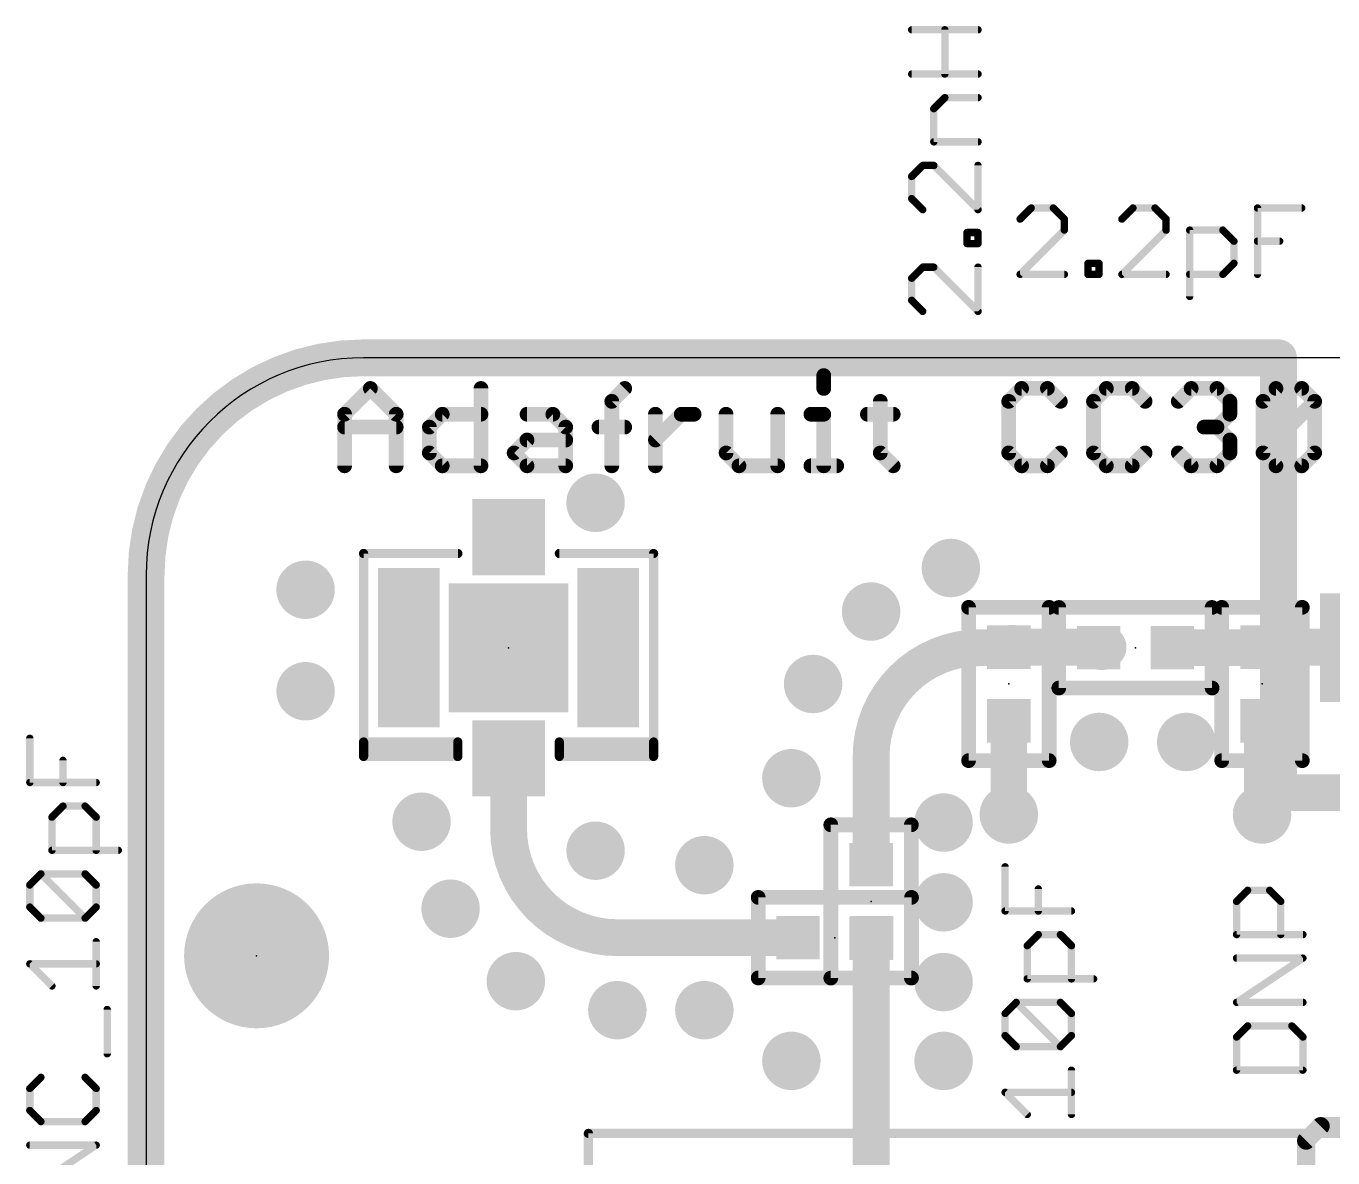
# Model space of a CAD drawing. Extents: x -4.9 to 29.4, y -4.6 to 44.6.
# Drawn here: x -1.65 to 16.37, y 28.96 to 44.58 of the extents above; entities that cross this region are included whole.
import ezdxf

# ---------------------------------------------------------------- set-up
doc = ezdxf.new("R2010")
doc.units = 0
for name, color, linetype in [('1', 12, 'CONTINUOUS'), ('18', 110, 'CONTINUOUS'), ('20', 53, 'CONTINUOUS'), ('21', 40, 'CONTINUOUS'), ('23', 53, 'CONTINUOUS'), ('27', 253, 'CONTINUOUS'), ('39', 12, 'CONTINUOUS'), ('41', 12, 'CONTINUOUS')]:
    doc.layers.add(name, color=color, linetype=linetype)

# ---------------------------------------------------------------- blocks, each defined once
blk = doc.blocks.new('RECT')
blk.add_solid([(-0.5, -0.5), (0.5, -0.5), (-0.5, 0.5), (0.5, 0.5)])
blk = doc.blocks.new('PIE')
at = {"const_width": 0.5}
blk.add_lwpolyline([(0, -0.25, 1), (0, 0.25, 1), (0, -0.25)], format="xyb", dxfattribs=at)
blk = doc.blocks.new('ROUNDV')
at = {"const_width": 0.5}
blk.add_lwpolyline([(0, -0.25, 1), (0, 0.25, 1), (0, -0.25)], format="xyb", dxfattribs=at)

msp = doc.modelspace()

# ---------------------------------------------------------------- linework, layer by layer
at = {"layer": '1'}
for points, const_width in [([(3, 40, 0.4142), (0, 37)], 0.508), ([(3, 40.127, 1), (3, 39.873)], 0.254), ([(3, 39.873, 1), (3, 40.127)], 0.254), ([(15.746, 40, 1), (15.492, 40)], 0.254), ([(15.619, 39.873, 1), (15.619, 40.127)], 0.254), ([(0.127, 37, 1), (-0.127, 37)], 0.254), ([(-0.127, 37, 1), (0.127, 37)], 0.254), ([(11.5, 36, 0.4142), (10, 34.5)], 0.508), ([(11.5, 36.127, 1), (11.5, 35.873)], 0.254), ([(11.5, 35.873, 1), (11.5, 36.127)], 0.254), ([(11.992, 36, 0.4142), (11.9, 36.008)], 0.5842), ([(11.8061, 36.1198, 1), (11.9939, 35.8962)], 0.2921), ([(11.9, 36.135, 1), (11.9, 35.881)], 0.254), ([(11.8802, 35.9061, 1), (12.1038, 36.0939)], 0.2921), ([(11.992, 35.873, 1), (11.992, 36.127)], 0.254), ([(13.138, 36, 0.4142), (13.23, 36.008)], 0.5842), ([(13.2319, 36.1118, 1), (13.0441, 35.8882)], 0.2921), ([(13.3418, 35.9141, 1), (13.1182, 36.1019)], 0.2921), ([(13.23, 35.881, 1), (13.23, 36.135)], 0.254), ([(14.154, 36.127, 1), (14.154, 35.873)], 0.254), ([(15.484, 36, 0.4142), (15.392, 36.008)], 0.5842), ([(15.2981, 36.1198, 1), (15.4859, 35.8962)], 0.2921), ([(15.392, 36.135, 1), (15.392, 35.881)], 0.254), ([(15.3722, 35.9061, 1), (15.5958, 36.0939)], 0.2921), ([(15.484, 35.873, 1), (15.484, 36.127)], 0.254), ([(12.025, 34.992, 1), (11.775, 34.992)], 0.25), ([(15.517, 34.992, 1), (15.267, 34.992)], 0.25), ([(5.127, 34.475, 1), (4.873, 34.475)], 0.254), ([(10.127, 34.5, 1), (9.873, 34.5)], 0.254), ([(9.873, 34.5, 1), (10.127, 34.5)], 0.254), ([(15.619, 34.127, 1), (15.619, 33.873)], 0.254), ([(15.492, 34, 1), (15.746, 34)], 0.254), ([(5, 33.5, 0.4142), (6.5, 32)], 0.508), ([(5.127, 33.5, 1), (4.873, 33.5)], 0.254), ([(11.775, 33.7, 1), (12.025, 33.7)], 0.25), ([(15.267, 33.7, 1), (15.517, 33.7)], 0.25), ([(4.873, 33.5, 1), (5.127, 33.5)], 0.254), ([(9.873, 33.008, 1), (10.127, 33.008)], 0.254), ([(6.5, 32.127, 1), (6.5, 31.873)], 0.254), ([(6.5, 31.873, 1), (6.5, 32.127)], 0.254), ([(8.992, 31.873, 1), (8.992, 32.127)], 0.254), ([(10.127, 31.992, 1), (9.873, 31.992)], 0.254), ([(9.9102, 32.0818, 1), (10.0898, 31.9022)], 0.254), ([(10.0978, 31.9102, 1), (9.9182, 32.0898)], 0.254), ([(16.2, 29.4625, 1), (16.2, 29.3375)], 0.125), ([(16.2442, 29.3558, 1), (16.1558, 29.4442)], 0.125), ([(16.0625, 29.2, 1), (15.9375, 29.2)], 0.125), ([(15.9558, 29.2442, 1), (16.0442, 29.1558)], 0.125)]:
    msp.add_lwpolyline(points, format="xyb", dxfattribs=dict(at, const_width=const_width))
for points, const_width in [([(3, 40), (15.619, 40)], 0.508), ([(15.619, 40), (15.619, 34)], 0.508), ([(0, 3), (0, 37)], 0.508), ([(11.5, 36), (11.992, 36)], 0.508), ([(11.9, 36.008), (13.23, 36.008)], 0.508), ([(14.154, 36), (15.484, 36)], 0.508), ([(15.392, 36.008), (16.692, 36.008)], 0.508), ([(11.9, 34.992), (11.9, 33.7)], 0.5), ([(15.392, 34.992), (15.392, 33.7)], 0.5), ([(5, 33.5), (5, 34.475)], 0.508), ([(10, 33.008), (10, 34.5)], 0.508), ([(15.619, 34), (26, 34)], 0.508), ([(8.992, 32), (6.5, 32)], 0.508), ([(10, 31.992), (10.008, 32)], 0.508), ([(10, 28.25), (10, 31.992)], 0.508), ([(16.2, 29.4), (16, 29.2)], 0.25), ([(17, 29.4), (16.2, 29.4)], 0.25), ([(16, 29.2), (16, 28.25)], 0.25)]:
    msp.add_lwpolyline(points, dxfattribs=dict(at, const_width=const_width))
at = {"layer": '20'}
for p, q in [((23, 40), (3, 40)), ((0, 37), (0, 3))]:
    msp.add_line(p, q, dxfattribs=at)
msp.add_arc((3, 37), 3, 90, 180, dxfattribs=at)
at = {"layer": '21'}
for points, const_width in [([(9.3472, 39.7553), (9.3472, 39.5773)], 0.2032), ([(2.7376, 39.2214), (3.0935, 39.5773)], 0.2032), ([(3.0935, 39.5773), (3.4494, 39.2214)], 0.2032), ([(4.6188, 39.5773), (4.6188, 38.5096)], 0.2032), ([(6.4237, 39.3994), (6.6017, 39.5773)], 0.2032), ([(12.0758, 39.5773), (11.8979, 39.3994)], 0.2032), ([(12.4317, 39.5773), (12.0758, 39.5773)], 0.2032), ([(12.6097, 39.3994), (12.4317, 39.5773)], 0.2032), ([(13.2452, 39.5773), (13.0673, 39.3994)], 0.2032), ([(13.6011, 39.5773), (13.2452, 39.5773)], 0.2032), ([(13.7791, 39.3994), (13.6011, 39.5773)], 0.2032), ([(14.2367, 39.3994), (14.4146, 39.5773)], 0.2032), ([(14.4146, 39.5773), (14.7705, 39.5773)], 0.2032), ([(14.7705, 39.5773), (14.9485, 39.3994)], 0.2032), ([(15.4061, 39.3994), (15.584, 39.5773)], 0.2032), ([(15.584, 39.5773), (15.9399, 39.5773)], 0.2032), ([(15.9399, 39.5773), (16.1179, 39.3994)], 0.2032), ([(6.4237, 38.5096), (6.4237, 39.3994)], 0.2032), ([(10.1268, 39.3994), (10.1268, 38.6876)], 0.2032), ([(11.8979, 39.3994), (11.8979, 38.6876)], 0.2032), ([(13.0673, 39.3994), (13.0673, 38.6876)], 0.2032), ([(14.9485, 39.3994), (14.9485, 39.2214)], 0.2032), ([(15.4061, 38.6876), (15.4061, 39.3994)], 0.2032), ([(15.4061, 38.6876), (16.1179, 39.3994)], 0.2032), ([(16.1179, 39.3994), (16.1179, 38.6876)], 0.2032), ([(2.7376, 38.5096), (2.7376, 39.2214)], 0.2032), ([(3.4494, 39.2214), (3.4494, 38.5096)], 0.2032), ([(3.907, 39.0435), (4.0849, 39.2214)], 0.2032), ([(4.0849, 39.2214), (4.6188, 39.2214)], 0.2032), ([(5.2543, 39.2214), (5.6103, 39.2214)], 0.2032), ([(5.6103, 39.2214), (5.7882, 39.0435)], 0.2032), ([(7.0254, 38.5096), (7.0254, 39.2214)], 0.2032), ([(7.0254, 38.8655), (7.3813, 39.2214)], 0.2032), ([(7.3813, 39.2214), (7.5592, 39.2214)], 0.2032), ([(7.9999, 39.2214), (7.9999, 38.6876)], 0.2032), ([(8.7117, 38.5096), (8.7117, 39.2214)], 0.2032), ([(9.1693, 39.2214), (9.3472, 39.2214)], 0.2032), ([(9.3472, 39.2214), (9.3472, 38.5096)], 0.2032), ([(9.9489, 39.2214), (10.3048, 39.2214)], 0.2032), ([(14.9485, 39.2214), (14.7705, 39.0435)], 0.2032), ([(2.7376, 39.0435), (3.4494, 39.0435)], 0.2032), ([(3.907, 38.6876), (3.907, 39.0435)], 0.2032), ([(5.7882, 39.0435), (5.7882, 38.5096)], 0.2032), ([(6.2458, 39.0435), (6.6017, 39.0435)], 0.2032), ([(14.7705, 39.0435), (14.5926, 39.0435)], 0.2032), ([(14.7705, 39.0435), (14.9485, 38.8655)], 0.2032), ([(5.0764, 38.6876), (5.2543, 38.8655)], 0.2032), ([(5.2543, 38.8655), (5.7882, 38.8655)], 0.2032), ([(14.9485, 38.8655), (14.9485, 38.6876)], 0.2032), ([(4.0849, 38.5096), (3.907, 38.6876)], 0.2032), ([(5.2543, 38.5096), (5.0764, 38.6876)], 0.2032), ([(7.9999, 38.6876), (8.1778, 38.5096)], 0.2032), ([(10.1268, 38.6876), (10.3048, 38.5096)], 0.2032), ([(11.8979, 38.6876), (12.0758, 38.5096)], 0.2032), ([(12.4317, 38.5096), (12.6097, 38.6876)], 0.2032), ([(13.0673, 38.6876), (13.2452, 38.5096)], 0.2032), ([(13.6011, 38.5096), (13.7791, 38.6876)], 0.2032), ([(14.4146, 38.5096), (14.2367, 38.6876)], 0.2032), ([(14.9485, 38.6876), (14.7705, 38.5096)], 0.2032), ([(15.584, 38.5096), (15.4061, 38.6876)], 0.2032), ([(16.1179, 38.6876), (15.9399, 38.5096)], 0.2032), ([(4.6188, 38.5096), (4.0849, 38.5096)], 0.2032), ([(5.7882, 38.5096), (5.2543, 38.5096)], 0.2032), ([(8.1778, 38.5096), (8.7117, 38.5096)], 0.2032), ([(9.1693, 38.5096), (9.5252, 38.5096)], 0.2032), ([(12.0758, 38.5096), (12.4317, 38.5096)], 0.2032), ([(13.2452, 38.5096), (13.6011, 38.5096)], 0.2032), ([(14.7705, 38.5096), (14.4146, 38.5096)], 0.2032), ([(15.9399, 38.5096), (15.584, 38.5096)], 0.2032), ([(3, 37.3), (3, 34.7)], 0.127), ([(3, 37.3), (4.3, 37.3)], 0.127), ([(5.7, 37.3), (7, 37.3)], 0.127), ([(7, 34.7), (7, 37.3)], 0.127), ([(11.3443, 34.4427), (11.3443, 36.5573)], 0.2032), ([(11.3443, 36.5573), (12.4556, 36.5573)], 0.2032), ([(12.4556, 36.5573), (12.4557, 34.4427)], 0.2032), ([(12.5887, 36.5557), (14.7033, 36.5557)], 0.2032), ([(12.5887, 35.4443), (12.5887, 36.5557)], 0.2032), ([(14.7033, 36.5557), (14.7033, 35.4444)], 0.2032), ([(14.8363, 34.4427), (14.8363, 36.5573)], 0.2032), ([(14.8363, 36.5573), (15.9476, 36.5573)], 0.2032), ([(15.9476, 36.5573), (15.9477, 34.4427)], 0.2032), ([(14.7033, 35.4444), (12.5887, 35.4443)], 0.2032), ([(3, 34.7), (4.3, 34.7)], 0.127), ([(3, 34.5), (3, 34.7)], 0.127), ([(3, 34.6), (4.3, 34.6)], 0.127), ([(4.3, 34.5), (4.3, 34.7)], 0.127), ([(5.7, 34.7), (7, 34.7)], 0.127), ([(5.7, 34.5), (5.7, 34.7)], 0.127), ([(5.7, 34.6), (7, 34.6)], 0.127), ([(7, 34.5), (7, 34.7)], 0.127), ([(3, 34.5), (4.3, 34.5)], 0.127), ([(5.7, 34.5), (7, 34.5)], 0.127), ([(12.4557, 34.4427), (11.3443, 34.4427)], 0.2032), ([(15.9477, 34.4427), (14.8363, 34.4427)], 0.2032), ([(9.4444, 31.4427), (9.4443, 33.5573)], 0.2032), ([(9.4443, 33.5573), (10.5557, 33.5573)], 0.2032), ([(10.5557, 33.5573), (10.5557, 31.4427)], 0.2032), ([(8.4427, 32.5556), (10.5573, 32.5557)], 0.2032), ([(8.4427, 31.4443), (8.4427, 32.5556)], 0.2032), ([(10.5573, 32.5557), (10.5573, 31.4443)], 0.2032), ([(10.5573, 31.4443), (8.4427, 31.4443)], 0.2032), ([(10.5557, 31.4427), (9.4444, 31.4427)], 0.2032), ([(6.1, 29.3), (19.9, 29.3)], 0.127), ([(6.1, 12.7), (6.1, 29.3)], 0.127)]:
    msp.add_lwpolyline(points, dxfattribs=dict(at, const_width=const_width))
for points, const_width in [([(9.398, 39.7553, 1), (9.2964, 39.7553)], 0.1016), ([(3.1294, 39.6132, 1), (3.0576, 39.5414)], 0.1016), ([(3.1294, 39.5414, 1), (3.0576, 39.6132)], 0.1016), ([(4.6696, 39.5773, 1), (4.568, 39.5773)], 0.1016), ([(6.6376, 39.5414, 1), (6.5658, 39.6132)], 0.1016), ([(12.0758, 39.6281, 1), (12.0758, 39.5265)], 0.1016), ([(12.1117, 39.5414, 1), (12.0399, 39.6132)], 0.1016), ([(12.4676, 39.6132, 1), (12.3958, 39.5414)], 0.1016), ([(12.4317, 39.5265, 1), (12.4317, 39.6281)], 0.1016), ([(13.2452, 39.6281, 1), (13.2452, 39.5265)], 0.1016), ([(13.2811, 39.5414, 1), (13.2093, 39.6132)], 0.1016), ([(13.637, 39.6132, 1), (13.5652, 39.5414)], 0.1016), ([(13.6011, 39.5265, 1), (13.6011, 39.6281)], 0.1016), ([(14.4146, 39.6281, 1), (14.4146, 39.5265)], 0.1016), ([(14.4505, 39.5414, 1), (14.3787, 39.6132)], 0.1016), ([(14.8064, 39.6132, 1), (14.7346, 39.5414)], 0.1016), ([(14.7705, 39.5265, 1), (14.7705, 39.6281)], 0.1016), ([(15.584, 39.6281, 1), (15.584, 39.5265)], 0.1016), ([(15.6199, 39.5414, 1), (15.5481, 39.6132)], 0.1016), ([(15.9758, 39.6132, 1), (15.904, 39.5414)], 0.1016), ([(15.9399, 39.5265, 1), (15.9399, 39.6281)], 0.1016), ([(6.4745, 39.3994, 1), (6.3729, 39.3994)], 0.1016), ([(6.3878, 39.4353, 1), (6.4597, 39.3634)], 0.1016), ([(9.2964, 39.5773, 1), (9.398, 39.5773)], 0.1016), ([(10.1776, 39.3994, 1), (10.076, 39.3994)], 0.1016), ([(11.9487, 39.3994, 1), (11.8471, 39.3994)], 0.1016), ([(11.862, 39.4353, 1), (11.9338, 39.3634)], 0.1016), ([(12.5738, 39.3634, 1), (12.6456, 39.4353)], 0.1016), ([(13.0313, 39.4353, 1), (13.1032, 39.3634)], 0.1016), ([(13.1181, 39.3994, 1), (13.0165, 39.3994)], 0.1016), ([(13.7432, 39.3634, 1), (13.815, 39.4353)], 0.1016), ([(14.2007, 39.4353, 1), (14.2726, 39.3634)], 0.1016), ([(14.9993, 39.3994, 1), (14.8977, 39.3994)], 0.1016), ([(14.9126, 39.3634, 1), (14.9844, 39.4353)], 0.1016), ([(15.3701, 39.4353, 1), (15.442, 39.3634)], 0.1016), ([(15.4569, 39.3994, 1), (15.3553, 39.3994)], 0.1016), ([(16.1687, 39.3994, 1), (16.0671, 39.3994)], 0.1016), ([(16.1538, 39.3634, 1), (16.0819, 39.4353)], 0.1016), ([(16.0819, 39.3634, 1), (16.1538, 39.4353)], 0.1016), ([(2.7884, 39.2214, 1), (2.6868, 39.2214)], 0.1016), ([(2.7017, 39.2573, 1), (2.7735, 39.1855)], 0.1016), ([(3.5002, 39.2214, 1), (3.3986, 39.2214)], 0.1016), ([(3.4135, 39.1855, 1), (3.4853, 39.2573)], 0.1016), ([(4.0849, 39.2722, 1), (4.0849, 39.1706)], 0.1016), ([(4.1209, 39.1855, 1), (4.049, 39.2573)], 0.1016), ([(4.6188, 39.1706, 1), (4.6188, 39.2722)], 0.1016), ([(5.2543, 39.2722, 1), (5.2543, 39.1706)], 0.1016), ([(5.6462, 39.2573, 1), (5.5743, 39.1855)], 0.1016), ([(5.6103, 39.1706, 1), (5.6103, 39.2722)], 0.1016), ([(7.0762, 39.2214, 1), (6.9746, 39.2214)], 0.1016), ([(7.3813, 39.2722, 1), (7.3813, 39.1706)], 0.1016), ([(7.4172, 39.1855, 1), (7.3454, 39.2573)], 0.1016), ([(7.5592, 39.1706, 1), (7.5592, 39.2722)], 0.1016), ([(8.0507, 39.2214, 1), (7.9491, 39.2214)], 0.1016), ([(8.7625, 39.2214, 1), (8.6609, 39.2214)], 0.1016), ([(9.1693, 39.2722, 1), (9.1693, 39.1706)], 0.1016), ([(9.398, 39.2214, 1), (9.2964, 39.2214)], 0.1016), ([(9.3472, 39.1706, 1), (9.3472, 39.2722)], 0.1016), ([(9.9489, 39.2722, 1), (9.9489, 39.1706)], 0.1016), ([(10.3048, 39.1706, 1), (10.3048, 39.2722)], 0.1016), ([(14.9844, 39.1855, 1), (14.9126, 39.2573)], 0.1016), ([(2.7376, 39.0943, 1), (2.7376, 38.9927)], 0.1016), ([(3.4494, 38.9927, 1), (3.4494, 39.0943)], 0.1016), ([(3.9578, 39.0435, 1), (3.8562, 39.0435)], 0.1016), ([(3.8711, 39.0794, 1), (3.9429, 39.0075)], 0.1016), ([(5.839, 39.0435, 1), (5.7374, 39.0435)], 0.1016), ([(5.7523, 39.0075, 1), (5.8241, 39.0794)], 0.1016), ([(6.2458, 39.0943, 1), (6.2458, 38.9927)], 0.1016), ([(6.6017, 38.9927, 1), (6.6017, 39.0943)], 0.1016), ([(14.5926, 39.0943, 1), (14.5926, 38.9927)], 0.1016), ([(14.8064, 39.0794, 1), (14.7346, 39.0075)], 0.1016), ([(14.7346, 39.0794, 1), (14.8064, 39.0075)], 0.1016), ([(14.7705, 38.9927, 1), (14.7705, 39.0943)], 0.1016), ([(14.8977, 39.2214, 1), (14.9993, 39.2214)], 0.1016), ([(5.2543, 38.9163, 1), (5.2543, 38.8147)], 0.1016), ([(5.2903, 38.8296, 1), (5.2184, 38.9014)], 0.1016), ([(5.7882, 38.8147, 1), (5.7882, 38.9163)], 0.1016), ([(6.9895, 38.9014, 1), (7.0613, 38.8296)], 0.1016), ([(14.9993, 38.8655, 1), (14.8977, 38.8655)], 0.1016), ([(14.9126, 38.8296, 1), (14.9844, 38.9014)], 0.1016), ([(3.9429, 38.7235, 1), (3.8711, 38.6516)], 0.1016), ([(5.1123, 38.7235, 1), (5.0405, 38.6516)], 0.1016), ([(5.0405, 38.7235, 1), (5.1123, 38.6516)], 0.1016), ([(8.0358, 38.7235, 1), (7.964, 38.6516)], 0.1016), ([(10.1627, 38.7235, 1), (10.0909, 38.6516)], 0.1016), ([(11.9338, 38.7235, 1), (11.862, 38.6516)], 0.1016), ([(12.6456, 38.6516, 1), (12.5738, 38.7235)], 0.1016), ([(13.1032, 38.7235, 1), (13.0313, 38.6516)], 0.1016), ([(13.815, 38.6516, 1), (13.7432, 38.7235)], 0.1016), ([(14.2726, 38.7235, 1), (14.2007, 38.6516)], 0.1016), ([(14.9844, 38.6516, 1), (14.9126, 38.7235)], 0.1016), ([(15.442, 38.7235, 1), (15.3701, 38.6516)], 0.1016), ([(15.3701, 38.7235, 1), (15.442, 38.6516)], 0.1016), ([(16.1538, 38.6516, 1), (16.0819, 38.7235)], 0.1016), ([(3.8562, 38.6876, 1), (3.9578, 38.6876)], 0.1016), ([(4.0849, 38.5604, 1), (4.0849, 38.4588)], 0.1016), ([(4.049, 38.4737, 1), (4.1209, 38.5455)], 0.1016), ([(4.6188, 38.4588, 1), (4.6188, 38.5604)], 0.1016), ([(5.2543, 38.5604, 1), (5.2543, 38.4588)], 0.1016), ([(5.2184, 38.4737, 1), (5.2903, 38.5455)], 0.1016), ([(5.7882, 38.4588, 1), (5.7882, 38.5604)], 0.1016), ([(7.9491, 38.6876, 1), (8.0507, 38.6876)], 0.1016), ([(8.1778, 38.5604, 1), (8.1778, 38.4588)], 0.1016), ([(8.1419, 38.4737, 1), (8.2138, 38.5455)], 0.1016), ([(8.7117, 38.4588, 1), (8.7117, 38.5604)], 0.1016), ([(9.1693, 38.5604, 1), (9.1693, 38.4588)], 0.1016), ([(9.5252, 38.4588, 1), (9.5252, 38.5604)], 0.1016), ([(10.076, 38.6876, 1), (10.1776, 38.6876)], 0.1016), ([(10.2689, 38.4737, 1), (10.3407, 38.5455)], 0.1016), ([(11.8471, 38.6876, 1), (11.9487, 38.6876)], 0.1016), ([(12.0758, 38.5604, 1), (12.0758, 38.4588)], 0.1016), ([(12.0399, 38.4737, 1), (12.1117, 38.5455)], 0.1016), ([(12.3958, 38.5455, 1), (12.4676, 38.4737)], 0.1016), ([(12.4317, 38.4588, 1), (12.4317, 38.5604)], 0.1016), ([(13.0165, 38.6876, 1), (13.1181, 38.6876)], 0.1016), ([(13.2452, 38.5604, 1), (13.2452, 38.4588)], 0.1016), ([(13.2093, 38.4737, 1), (13.2811, 38.5455)], 0.1016), ([(13.5652, 38.5455, 1), (13.637, 38.4737)], 0.1016), ([(13.6011, 38.4588, 1), (13.6011, 38.5604)], 0.1016), ([(14.4146, 38.5604, 1), (14.4146, 38.4588)], 0.1016), ([(14.3787, 38.4737, 1), (14.4505, 38.5455)], 0.1016), ([(14.7346, 38.5455, 1), (14.8064, 38.4737)], 0.1016), ([(14.7705, 38.4588, 1), (14.7705, 38.5604)], 0.1016), ([(14.8977, 38.6876, 1), (14.9993, 38.6876)], 0.1016), ([(15.3553, 38.6876, 1), (15.4569, 38.6876)], 0.1016), ([(15.584, 38.5604, 1), (15.584, 38.4588)], 0.1016), ([(15.5481, 38.4737, 1), (15.6199, 38.5455)], 0.1016), ([(15.904, 38.5455, 1), (15.9758, 38.4737)], 0.1016), ([(15.9399, 38.4588, 1), (15.9399, 38.5604)], 0.1016), ([(16.0671, 38.6876, 1), (16.1687, 38.6876)], 0.1016), ([(2.6868, 38.5096, 1), (2.7884, 38.5096)], 0.1016), ([(3.3986, 38.5096, 1), (3.5002, 38.5096)], 0.1016), ([(4.568, 38.5096, 1), (4.6696, 38.5096)], 0.1016), ([(5.7374, 38.5096, 1), (5.839, 38.5096)], 0.1016), ([(6.3729, 38.5096, 1), (6.4745, 38.5096)], 0.1016), ([(6.9746, 38.5096, 1), (7.0762, 38.5096)], 0.1016), ([(8.6609, 38.5096, 1), (8.7625, 38.5096)], 0.1016), ([(9.2964, 38.5096, 1), (9.398, 38.5096)], 0.1016), ([(3.0318, 37.3, 1), (2.9682, 37.3)], 0.0635), ([(3, 37.3318, 1), (3, 37.2683)], 0.0635), ([(4.3, 37.2683, 1), (4.3, 37.3318)], 0.0635), ([(5.7, 37.3318, 1), (5.7, 37.2683)], 0.0635), ([(7.0317, 37.3, 1), (6.9683, 37.3)], 0.0635), ([(7, 37.2683, 1), (7, 37.3318)], 0.0635), ([(11.3951, 36.5573, 1), (11.2935, 36.5573)], 0.1016), ([(11.3443, 36.6081, 1), (11.3443, 36.5065)], 0.1016), ([(12.5064, 36.5573, 1), (12.4048, 36.5573)], 0.1016), ([(12.4556, 36.5065, 1), (12.4556, 36.6081)], 0.1016), ([(12.5887, 36.6065, 1), (12.5887, 36.5049)], 0.1016), ([(12.6395, 36.5557, 1), (12.5379, 36.5557)], 0.1016), ([(14.7541, 36.5557, 1), (14.6525, 36.5557)], 0.1016), ([(14.7033, 36.5049, 1), (14.7033, 36.6065)], 0.1016), ([(14.8871, 36.5573, 1), (14.7855, 36.5573)], 0.1016), ([(14.8363, 36.6081, 1), (14.8363, 36.5065)], 0.1016), ([(15.9984, 36.5573, 1), (15.8968, 36.5573)], 0.1016), ([(15.9476, 36.5065, 1), (15.9476, 36.6081)], 0.1016), ([(12.5887, 35.4951, 1), (12.5887, 35.3935)], 0.1016), ([(14.7033, 35.3936, 1), (14.7033, 35.4952)], 0.1016), ([(12.5379, 35.4443, 1), (12.6395, 35.4443)], 0.1016), ([(14.6525, 35.4444, 1), (14.7541, 35.4444)], 0.1016), ([(3.0318, 34.7, 1), (2.9682, 34.7)], 0.0635), ([(2.9682, 34.7, 1), (3.0318, 34.7)], 0.0635), ([(3, 34.6318, 1), (3, 34.5682)], 0.0635), ([(3, 34.7318, 1), (3, 34.6683)], 0.0635), ([(4.3317, 34.7, 1), (4.2683, 34.7)], 0.0635), ([(4.3, 34.6683, 1), (4.3, 34.7318)], 0.0635), ([(4.3, 34.5682, 1), (4.3, 34.6318)], 0.0635), ([(5.7, 34.6318, 1), (5.7, 34.5682)], 0.0635), ([(5.7, 34.7318, 1), (5.7, 34.6683)], 0.0635), ([(5.7317, 34.7, 1), (5.6683, 34.7)], 0.0635), ([(7.0317, 34.7, 1), (6.9683, 34.7)], 0.0635), ([(6.9683, 34.7, 1), (7.0317, 34.7)], 0.0635), ([(7, 34.6683, 1), (7, 34.7318)], 0.0635), ([(7, 34.5682, 1), (7, 34.6318)], 0.0635), ([(2.9682, 34.5, 1), (3.0318, 34.5)], 0.0635), ([(3, 34.5318, 1), (3, 34.4682)], 0.0635), ([(4.2683, 34.5, 1), (4.3317, 34.5)], 0.0635), ([(4.3, 34.4682, 1), (4.3, 34.5318)], 0.0635), ([(5.7, 34.5318, 1), (5.7, 34.4682)], 0.0635), ([(5.6683, 34.5, 1), (5.7317, 34.5)], 0.0635), ([(6.9683, 34.5, 1), (7.0317, 34.5)], 0.0635), ([(7, 34.4682, 1), (7, 34.5318)], 0.0635), ([(11.3443, 34.4935, 1), (11.3443, 34.3919)], 0.1016), ([(11.2935, 34.4427, 1), (11.3951, 34.4427)], 0.1016), ([(12.4049, 34.4427, 1), (12.5065, 34.4427)], 0.1016), ([(12.4557, 34.3919, 1), (12.4557, 34.4935)], 0.1016), ([(14.8363, 34.4935, 1), (14.8363, 34.3919)], 0.1016), ([(14.7855, 34.4427, 1), (14.8871, 34.4427)], 0.1016), ([(15.8969, 34.4427, 1), (15.9985, 34.4427)], 0.1016), ([(15.9477, 34.3919, 1), (15.9477, 34.4935)], 0.1016), ([(9.4951, 33.5573, 1), (9.3935, 33.5573)], 0.1016), ([(9.4443, 33.6081, 1), (9.4443, 33.5065)], 0.1016), ([(10.6065, 33.5573, 1), (10.5049, 33.5573)], 0.1016), ([(10.5557, 33.5065, 1), (10.5557, 33.6081)], 0.1016), ([(8.4935, 32.5556, 1), (8.3919, 32.5556)], 0.1016), ([(8.4427, 32.6064, 1), (8.4427, 32.5048)], 0.1016), ([(10.6081, 32.5557, 1), (10.5065, 32.5557)], 0.1016), ([(10.5573, 32.5049, 1), (10.5573, 32.6065)], 0.1016), ([(8.4427, 31.4951, 1), (8.4427, 31.3935)], 0.1016), ([(9.4444, 31.4935, 1), (9.4444, 31.3919)], 0.1016), ([(10.5557, 31.3919, 1), (10.5557, 31.4935)], 0.1016), ([(10.5573, 31.3935, 1), (10.5573, 31.4951)], 0.1016), ([(8.3919, 31.4443, 1), (8.4935, 31.4443)], 0.1016), ([(9.3936, 31.4427, 1), (9.4952, 31.4427)], 0.1016), ([(10.5049, 31.4427, 1), (10.6065, 31.4427)], 0.1016), ([(10.5065, 31.4443, 1), (10.6081, 31.4443)], 0.1016), ([(6.1, 29.3317, 1), (6.1, 29.2683)], 0.0635), ([(6.1318, 29.3, 1), (6.0683, 29.3)], 0.0635)]:
    msp.add_lwpolyline(points, format="xyb", dxfattribs=dict(at, const_width=const_width))
at = {"layer": '23'}
for p in [(5, 36), (13.646, 36), (11.9, 35.5), (15.392, 35.5), (10, 32.5), (9.5, 32), (1.524, 31.75)]:
    msp.add_point(p, dxfattribs=at)
at = {"layer": '27', "const_width": 0.1016}
for points in [[(10.5596, 44.5247), (11.4748, 44.5247)], [(11.0172, 43.9146), (11.0172, 44.5247)], [(11.4748, 43.9146), (10.5596, 43.9146)], [(10.8647, 43.4367), (11.0172, 43.5892)], [(11.0172, 43.5892), (11.4748, 43.5892)], [(10.8647, 42.9791), (10.8647, 43.4367)], [(11.4748, 42.9791), (10.8647, 42.9791)], [(10.7122, 42.6537), (10.5596, 42.5012)], [(10.5596, 42.5012), (10.5596, 42.1961)], [(10.8647, 42.6537), (10.7122, 42.6537)], [(11.4748, 42.0436), (10.8647, 42.6537)], [(11.4748, 42.6537), (11.4748, 42.0436)], [(10.5596, 42.1961), (10.7122, 42.0436)], [(12.2078, 42.0664), (12.0553, 41.9139)], [(12.5129, 42.0664), (12.2078, 42.0664)], [(12.6654, 41.9139), (12.5129, 42.0664)], [(13.6111, 42.0664), (13.4586, 41.9139)], [(13.9162, 42.0664), (13.6111, 42.0664)], [(14.0687, 41.9139), (13.9162, 42.0664)], [(15.3296, 41.1512), (15.3296, 42.0664)], [(15.3296, 42.0664), (15.9397, 42.0664)], [(12.6654, 41.7613), (12.6654, 41.9139)], [(14.0687, 41.7613), (14.0687, 41.9139)], [(11.3223, 41.5758), (11.3223, 41.7283)], [(11.3223, 41.7283), (11.4748, 41.7283)], [(11.4748, 41.7283), (11.4748, 41.5758)], [(12.0553, 41.1512), (12.6654, 41.7613)], [(13.4586, 41.1512), (14.0687, 41.7613)], [(14.3941, 40.8461), (14.3941, 41.7613)], [(14.3941, 41.7613), (14.8517, 41.7613)], [(14.8517, 41.7613), (15.0042, 41.6088)], [(15.0042, 41.6088), (15.0042, 41.3037)], [(15.3296, 41.6088), (15.6347, 41.6088)], [(11.4748, 41.5758), (11.3223, 41.5758)], [(10.7122, 41.2504), (10.5596, 41.0979)], [(10.8647, 41.2504), (10.7122, 41.2504)], [(11.4748, 40.6403), (10.8647, 41.2504)], [(11.4748, 41.2504), (11.4748, 40.6403)], [(12.9908, 41.1512), (12.9908, 41.3037)], [(12.9908, 41.3037), (13.1433, 41.3037)], [(13.1433, 41.3037), (13.1433, 41.1512)], [(15.0042, 41.3037), (14.8517, 41.1512)], [(10.5596, 41.0979), (10.5596, 40.7928)], [(12.6654, 41.1512), (12.0553, 41.1512)], [(13.1433, 41.1512), (12.9908, 41.1512)], [(14.0687, 41.1512), (13.4586, 41.1512)], [(14.8517, 41.1512), (14.3941, 41.1512)], [(10.5596, 40.7928), (10.7122, 40.6403)], [(-1.6036, 34.1408), (-1.6036, 34.7509)], [(-1.146, 34.1408), (-1.146, 34.4458)], [(-0.6884, 34.1408), (-1.6036, 34.1408)], [(-1.2985, 33.6628), (-1.146, 33.8154)], [(-1.2985, 33.2053), (-1.2985, 33.6628)], [(-1.146, 33.8154), (-0.8409, 33.8154)], [(-0.8409, 33.8154), (-0.6884, 33.6628)], [(-0.6884, 33.6628), (-0.6884, 33.2053)], [(-0.3833, 33.2053), (-1.2985, 33.2053)], [(11.8484, 32.3678), (11.8484, 32.9779)], [(-1.6036, 32.7273), (-1.4511, 32.8799)], [(-1.4511, 32.8799), (-0.8409, 32.8799)], [(-0.8409, 32.2697), (-1.4511, 32.8799)], [(-0.8409, 32.8799), (-0.6884, 32.7273)], [(-1.6036, 32.4223), (-1.6036, 32.7273)], [(-0.6884, 32.7273), (-0.6884, 32.4223)], [(12.306, 32.3678), (12.306, 32.6728)], [(15.0406, 32.5009), (15.1932, 32.6535)], [(15.1932, 32.6535), (15.4982, 32.6535)], [(15.4982, 32.6535), (15.6507, 32.5009)], [(-1.4511, 32.2697), (-1.6036, 32.4223)], [(-0.6884, 32.4223), (-0.8409, 32.2697)], [(15.0406, 32.0433), (15.0406, 32.5009)], [(15.6507, 32.5009), (15.6507, 32.0433)], [(-0.8409, 32.2697), (-1.4511, 32.2697)], [(12.7636, 32.3678), (11.8484, 32.3678)], [(12.1535, 31.8899), (12.306, 32.0424)], [(12.306, 32.0424), (12.6111, 32.0424)], [(12.6111, 32.0424), (12.7636, 31.8899)], [(15.9558, 32.0433), (15.0406, 32.0433)], [(-0.6884, 31.3342), (-0.6884, 31.9443)], [(12.1535, 31.4323), (12.1535, 31.8899)], [(12.7636, 31.8899), (12.7636, 31.4323)], [(15.0406, 31.1078), (15.9558, 31.7179)], [(15.9558, 31.7179), (15.0406, 31.7179)], [(-1.2985, 31.3342), (-1.6036, 31.6393)], [(-1.6036, 31.6393), (-0.6884, 31.6393)], [(13.0687, 31.4323), (12.1535, 31.4323)], [(-0.5359, 30.3987), (-0.5359, 31.0088)], [(11.8484, 30.9543), (12.001, 31.1069)], [(11.8484, 30.6493), (11.8484, 30.9543)], [(12.001, 31.1069), (12.6111, 31.1069)], [(12.6111, 30.4967), (12.001, 31.1069)], [(12.6111, 31.1069), (12.7636, 30.9543)], [(12.7636, 30.9543), (12.7636, 30.6493)], [(15.9558, 31.1078), (15.0406, 31.1078)], [(15.1932, 30.7824), (15.0406, 30.6299)], [(15.8033, 30.7824), (15.1932, 30.7824)], [(15.9558, 30.6299), (15.8033, 30.7824)], [(12.001, 30.4967), (11.8484, 30.6493)], [(12.7636, 30.6493), (12.6111, 30.4967)], [(15.0406, 30.6299), (15.0406, 30.1723)], [(15.9558, 30.1723), (15.9558, 30.6299)], [(12.6111, 30.4967), (12.001, 30.4967)], [(-1.4511, 30.0733), (-1.6036, 29.9208)], [(-0.6884, 29.9208), (-0.8409, 30.0733)], [(12.7636, 29.5612), (12.7636, 30.1713)], [(15.0406, 30.1723), (15.9558, 30.1723)], [(-1.6036, 29.9208), (-1.6036, 29.6157)], [(-0.6884, 29.6157), (-0.6884, 29.9208)], [(12.1535, 29.5612), (11.8484, 29.8663)], [(11.8484, 29.8663), (12.7636, 29.8663)], [(-1.6036, 29.6157), (-1.4511, 29.4632)], [(-0.8409, 29.4632), (-0.6884, 29.6157)], [(-1.4511, 29.4632), (-0.8409, 29.4632)], [(-1.6036, 28.5277), (-0.6884, 29.1378)], [(-0.6884, 29.1378), (-1.6036, 29.1378)]]:
    msp.add_lwpolyline(points, dxfattribs=at)
at = {"layer": '27', "const_width": 0.0508}
for points in [[(10.5596, 44.5501, 1), (10.5596, 44.4993)], [(11.0426, 44.5247, 1), (10.9918, 44.5247)], [(11.4748, 44.4993, 1), (11.4748, 44.5501)], [(10.5596, 43.94, 1), (10.5596, 43.8892)], [(10.9918, 43.9146, 1), (11.0426, 43.9146)], [(11.4748, 43.8892, 1), (11.4748, 43.94)], [(11.0172, 43.6146, 1), (11.0172, 43.5638)], [(11.0352, 43.5713, 1), (10.9992, 43.6072)], [(11.4748, 43.5638, 1), (11.4748, 43.6146)], [(10.8901, 43.4367, 1), (10.8393, 43.4367)], [(10.8467, 43.4546, 1), (10.8826, 43.4187)], [(10.8647, 43.0045, 1), (10.8647, 42.9537)], [(10.8393, 42.9791, 1), (10.8901, 42.9791)], [(11.4748, 42.9537, 1), (11.4748, 43.0045)], [(10.585, 42.5012, 1), (10.5342, 42.5012)], [(10.5417, 42.5191, 1), (10.5776, 42.4832)], [(10.7122, 42.6791, 1), (10.7122, 42.6283)], [(10.7301, 42.6357, 1), (10.6942, 42.6717)], [(10.8826, 42.6717, 1), (10.8467, 42.6357)], [(10.8647, 42.6283, 1), (10.8647, 42.6791)], [(11.5002, 42.6537, 1), (11.4494, 42.6537)], [(10.5776, 42.2141, 1), (10.5417, 42.1781)], [(10.5342, 42.1961, 1), (10.585, 42.1961)], [(10.6942, 42.0256, 1), (10.7301, 42.0615)], [(11.4494, 42.0436, 1), (11.5002, 42.0436)], [(11.4568, 42.0256, 1), (11.4928, 42.0615)], [(12.2078, 42.0918, 1), (12.2078, 42.041)], [(12.2258, 42.0484, 1), (12.1899, 42.0843)], [(12.5309, 42.0843, 1), (12.4949, 42.0484)], [(12.5129, 42.041, 1), (12.5129, 42.0918)], [(13.6111, 42.0918, 1), (13.6111, 42.041)], [(13.6291, 42.0484, 1), (13.5931, 42.0843)], [(13.9341, 42.0843, 1), (13.8982, 42.0484)], [(13.9162, 42.041, 1), (13.9162, 42.0918)], [(15.355, 42.0664, 1), (15.3042, 42.0664)], [(15.3296, 42.0918, 1), (15.3296, 42.041)], [(15.9397, 42.041, 1), (15.9397, 42.0918)], [(12.0373, 41.9318, 1), (12.0733, 41.8959)], [(12.6908, 41.9139, 1), (12.64, 41.9139)], [(12.6475, 41.8959, 1), (12.6834, 41.9318)], [(13.4406, 41.9318, 1), (13.4765, 41.8959)], [(14.0941, 41.9139, 1), (14.0433, 41.9139)], [(14.0507, 41.8959, 1), (14.0867, 41.9318)], [(11.3477, 41.7283, 1), (11.2969, 41.7283)], [(11.3223, 41.7537, 1), (11.3223, 41.7029)], [(11.5002, 41.7283, 1), (11.4494, 41.7283)], [(11.4748, 41.7029, 1), (11.4748, 41.7537)], [(12.64, 41.7613, 1), (12.6908, 41.7613)], [(12.6834, 41.7434, 1), (12.6475, 41.7793)], [(14.0433, 41.7613, 1), (14.0941, 41.7613)], [(14.0867, 41.7434, 1), (14.0507, 41.7793)], [(14.4195, 41.7613, 1), (14.3687, 41.7613)], [(14.3941, 41.7867, 1), (14.3941, 41.7359)], [(14.8696, 41.7793, 1), (14.8337, 41.7434)], [(14.8517, 41.7359, 1), (14.8517, 41.7867)], [(15.0296, 41.6088, 1), (14.9788, 41.6088)], [(14.9863, 41.5908, 1), (15.0222, 41.6268)], [(15.3296, 41.6342, 1), (15.3296, 41.5834)], [(15.6347, 41.5834, 1), (15.6347, 41.6342)], [(11.3223, 41.6012, 1), (11.3223, 41.5504)], [(11.2969, 41.5758, 1), (11.3477, 41.5758)], [(11.4494, 41.5758, 1), (11.5002, 41.5758)], [(11.4748, 41.5504, 1), (11.4748, 41.6012)], [(10.7122, 41.2758, 1), (10.7122, 41.225)], [(10.7301, 41.2325, 1), (10.6942, 41.2684)], [(10.8826, 41.2684, 1), (10.8467, 41.2325)], [(10.8647, 41.225, 1), (10.8647, 41.2758)], [(11.5002, 41.2504, 1), (11.4494, 41.2504)], [(13.0162, 41.3037, 1), (12.9654, 41.3037)], [(12.9908, 41.3291, 1), (12.9908, 41.2783)], [(13.1687, 41.3037, 1), (13.1179, 41.3037)], [(13.1433, 41.2783, 1), (13.1433, 41.3291)], [(14.9788, 41.3037, 1), (15.0296, 41.3037)], [(15.0222, 41.2858, 1), (14.9863, 41.3217)], [(10.585, 41.0979, 1), (10.5342, 41.0979)], [(10.5417, 41.1159, 1), (10.5776, 41.0799)], [(12.0373, 41.1692, 1), (12.0733, 41.1332)], [(12.0553, 41.1766, 1), (12.0553, 41.1258)], [(12.6654, 41.1258, 1), (12.6654, 41.1766)], [(12.9908, 41.1766, 1), (12.9908, 41.1258)], [(12.9654, 41.1512, 1), (13.0162, 41.1512)], [(13.1179, 41.1512, 1), (13.1687, 41.1512)], [(13.1433, 41.1258, 1), (13.1433, 41.1766)], [(13.4406, 41.1692, 1), (13.4765, 41.1332)], [(13.4586, 41.1766, 1), (13.4586, 41.1258)], [(14.0687, 41.1258, 1), (14.0687, 41.1766)], [(14.3941, 41.1766, 1), (14.3941, 41.1258)], [(14.8337, 41.1692, 1), (14.8696, 41.1332)], [(14.8517, 41.1258, 1), (14.8517, 41.1766)], [(15.3042, 41.1512, 1), (15.355, 41.1512)], [(10.5342, 40.7928, 1), (10.585, 40.7928)], [(10.5776, 40.8108, 1), (10.5417, 40.7749)], [(14.3687, 40.8461, 1), (14.4195, 40.8461)], [(10.6942, 40.6223, 1), (10.7301, 40.6583)], [(11.4494, 40.6403, 1), (11.5002, 40.6403)], [(11.4568, 40.6223, 1), (11.4928, 40.6583)], [(-1.5782, 34.7509, 1), (-1.629, 34.7509)], [(-1.1206, 34.4458, 1), (-1.1714, 34.4458)], [(-1.6036, 34.1662, 1), (-1.6036, 34.1154)], [(-1.629, 34.1408, 1), (-1.5782, 34.1408)], [(-1.1714, 34.1408, 1), (-1.1206, 34.1408)], [(-0.6884, 34.1154, 1), (-0.6884, 34.1662)], [(-1.2731, 33.6628, 1), (-1.3239, 33.6628)], [(-1.3165, 33.6808, 1), (-1.2806, 33.6449)], [(-1.146, 33.8408, 1), (-1.146, 33.79)], [(-1.128, 33.7974, 1), (-1.164, 33.8333)], [(-0.823, 33.8333, 1), (-0.8589, 33.7974)], [(-0.8409, 33.79, 1), (-0.8409, 33.8408)], [(-0.663, 33.6628, 1), (-0.7138, 33.6628)], [(-0.7064, 33.6449, 1), (-0.6704, 33.6808)], [(-1.2985, 33.2307, 1), (-1.2985, 33.1799)], [(-1.3239, 33.2053, 1), (-1.2731, 33.2053)], [(-0.7138, 33.2053, 1), (-0.663, 33.2053)], [(-0.3833, 33.1799, 1), (-0.3833, 33.2307)], [(11.8738, 32.9779, 1), (11.823, 32.9779)], [(-1.4511, 32.9053, 1), (-1.4511, 32.8545)], [(-1.4331, 32.8978, 1), (-1.469, 32.8619)], [(-1.4331, 32.8619, 1), (-1.469, 32.8978)], [(-0.823, 32.8978, 1), (-0.8589, 32.8619)], [(-0.8409, 32.8545, 1), (-0.8409, 32.9053)], [(-1.5782, 32.7273, 1), (-1.629, 32.7273)], [(-1.6215, 32.7453, 1), (-1.5856, 32.7094)], [(-0.663, 32.7273, 1), (-0.7138, 32.7273)], [(-0.7064, 32.7094, 1), (-0.6704, 32.7453)], [(12.3314, 32.6728, 1), (12.2806, 32.6728)], [(15.1932, 32.6789, 1), (15.1932, 32.6281)], [(15.2111, 32.6355, 1), (15.1752, 32.6714)], [(15.5162, 32.6714, 1), (15.4802, 32.6355)], [(15.4982, 32.6281, 1), (15.4982, 32.6789)], [(-1.629, 32.4223, 1), (-1.5782, 32.4223)], [(-1.5856, 32.4402, 1), (-1.6215, 32.4043)], [(-0.7138, 32.4223, 1), (-0.663, 32.4223)], [(-0.6704, 32.4043, 1), (-0.7064, 32.4402)], [(15.066, 32.5009, 1), (15.0152, 32.5009)], [(15.0227, 32.5189, 1), (15.0586, 32.483)], [(15.6761, 32.5009, 1), (15.6253, 32.5009)], [(15.6328, 32.483, 1), (15.6687, 32.5189)], [(-1.4511, 32.2951, 1), (-1.4511, 32.2443)], [(-1.469, 32.2518, 1), (-1.4331, 32.2877)], [(-0.8589, 32.2877, 1), (-0.823, 32.2518)], [(-0.8589, 32.2518, 1), (-0.823, 32.2877)], [(-0.8409, 32.2443, 1), (-0.8409, 32.2951)], [(11.8484, 32.3932, 1), (11.8484, 32.3424)], [(11.823, 32.3678, 1), (11.8738, 32.3678)], [(12.2806, 32.3678, 1), (12.3314, 32.3678)], [(12.7636, 32.3424, 1), (12.7636, 32.3932)], [(12.306, 32.0678, 1), (12.306, 32.017)], [(12.324, 32.0244, 1), (12.288, 32.0603)], [(12.629, 32.0603, 1), (12.5931, 32.0244)], [(12.6111, 32.017, 1), (12.6111, 32.0678)], [(15.0406, 32.0687, 1), (15.0406, 32.0179)], [(15.9558, 32.0179, 1), (15.9558, 32.0687)], [(-0.663, 31.9443, 1), (-0.7138, 31.9443)], [(12.1789, 31.8899, 1), (12.1281, 31.8899)], [(12.1355, 31.9078, 1), (12.1714, 31.8719)], [(12.789, 31.8899, 1), (12.7382, 31.8899)], [(12.7456, 31.8719, 1), (12.7816, 31.9078)], [(15.0152, 32.0433, 1), (15.066, 32.0433)], [(15.6253, 32.0433, 1), (15.6761, 32.0433)], [(15.0406, 31.7433, 1), (15.0406, 31.6925)], [(15.9699, 31.6968, 1), (15.9417, 31.7391)], [(15.9558, 31.6925, 1), (15.9558, 31.7433)], [(-1.6036, 31.6647, 1), (-1.6036, 31.6139)], [(-1.5856, 31.6572, 1), (-1.6215, 31.6213)], [(-0.6884, 31.6139, 1), (-0.6884, 31.6647)], [(-1.3165, 31.3163, 1), (-1.2806, 31.3522)], [(12.1535, 31.4577, 1), (12.1535, 31.4069)], [(12.1281, 31.4323, 1), (12.1789, 31.4323)], [(12.7382, 31.4323, 1), (12.789, 31.4323)], [(13.0687, 31.4069, 1), (13.0687, 31.4577)], [(-0.7138, 31.3342, 1), (-0.663, 31.3342)], [(-0.5105, 31.0088, 1), (-0.5613, 31.0088)], [(11.8738, 30.9543, 1), (11.823, 30.9543)], [(12.001, 31.1323, 1), (12.001, 31.0815)], [(12.0189, 31.1248, 1), (11.983, 31.0889)], [(12.0189, 31.0889, 1), (11.983, 31.1248)], [(12.629, 31.1248, 1), (12.5931, 31.0889)], [(12.6111, 31.0815, 1), (12.6111, 31.1323)], [(12.789, 30.9543, 1), (12.7382, 30.9543)], [(15.0406, 31.1332, 1), (15.0406, 31.0824)], [(15.0265, 31.129, 1), (15.0547, 31.0867)], [(15.9558, 31.0824, 1), (15.9558, 31.1332)], [(11.8305, 30.9723, 1), (11.8664, 30.9364)], [(12.7456, 30.9364, 1), (12.7816, 30.9723)], [(15.1932, 30.8078, 1), (15.1932, 30.757)], [(15.2111, 30.7645, 1), (15.1752, 30.8004)], [(15.8212, 30.8004, 1), (15.7853, 30.7645)], [(15.8033, 30.757, 1), (15.8033, 30.8078)], [(11.823, 30.6493, 1), (11.8738, 30.6493)], [(11.8664, 30.6672, 1), (11.8305, 30.6313)], [(12.7382, 30.6493, 1), (12.789, 30.6493)], [(12.7816, 30.6313, 1), (12.7456, 30.6672)], [(15.066, 30.6299, 1), (15.0152, 30.6299)], [(15.0227, 30.6479, 1), (15.0586, 30.6119)], [(15.9812, 30.6299, 1), (15.9304, 30.6299)], [(15.9378, 30.6119, 1), (15.9738, 30.6479)], [(12.001, 30.5221, 1), (12.001, 30.4713)], [(11.983, 30.4788, 1), (12.0189, 30.5147)], [(12.5931, 30.5147, 1), (12.629, 30.4788)], [(12.5931, 30.4788, 1), (12.629, 30.5147)], [(12.6111, 30.4713, 1), (12.6111, 30.5221)], [(-0.5613, 30.3987, 1), (-0.5105, 30.3987)], [(-1.4331, 30.0553, 1), (-1.469, 30.0913)], [(-0.823, 30.0913, 1), (-0.8589, 30.0553)], [(12.789, 30.1713, 1), (12.7382, 30.1713)], [(15.0406, 30.1977, 1), (15.0406, 30.1469)], [(15.0152, 30.1723, 1), (15.066, 30.1723)], [(15.9304, 30.1723, 1), (15.9812, 30.1723)], [(15.9558, 30.1469, 1), (15.9558, 30.1977)], [(-1.5782, 29.9208, 1), (-1.629, 29.9208)], [(-1.6215, 29.9387, 1), (-1.5856, 29.9028)], [(-0.663, 29.9208, 1), (-0.7138, 29.9208)], [(-0.7064, 29.9028, 1), (-0.6704, 29.9387)], [(11.8484, 29.8917, 1), (11.8484, 29.8409)], [(11.8664, 29.8842, 1), (11.8305, 29.8483)], [(12.7636, 29.8409, 1), (12.7636, 29.8917)], [(-1.5856, 29.6337, 1), (-1.6215, 29.5977)], [(-1.629, 29.6157, 1), (-1.5782, 29.6157)], [(-0.7138, 29.6157, 1), (-0.663, 29.6157)], [(-0.6704, 29.5977, 1), (-0.7064, 29.6337)], [(12.1355, 29.5433, 1), (12.1714, 29.5792)], [(12.7382, 29.5612, 1), (12.789, 29.5612)], [(-1.4511, 29.4886, 1), (-1.4511, 29.4378)], [(-1.469, 29.4452, 1), (-1.4331, 29.4811)], [(-0.8589, 29.4811, 1), (-0.823, 29.4452)], [(-0.8409, 29.4378, 1), (-0.8409, 29.4886)], [(-1.6036, 29.1632, 1), (-1.6036, 29.1124)], [(-0.6743, 29.1166, 1), (-0.7025, 29.1589)], [(-0.6884, 29.1124, 1), (-0.6884, 29.1632)]]:
    msp.add_lwpolyline(points, format="xyb", dxfattribs=at)
at = {"layer": '39'}
for points, const_width in [([(1.524, 32.5, 0.4142), (0.774, 31.75)], 0.5), ([(2.274, 31.75, 0.4142), (1.524, 32.5)], 0.5), ([(1.524, 32.625, 1), (1.524, 32.375)], 0.25), ([(1.524, 32.375, 1), (1.524, 32.625)], 0.25), ([(0.774, 31.75, 0.4142), (1.524, 31)], 0.5), ([(0.899, 31.75, 1), (0.649, 31.75)], 0.25), ([(1.524, 31, 0.4142), (2.274, 31.75)], 0.5), ([(2.399, 31.75, 1), (2.149, 31.75)], 0.25), ([(0.649, 31.75, 1), (0.899, 31.75)], 0.25), ([(2.149, 31.75, 1), (2.399, 31.75)], 0.25), ([(1.524, 31.125, 1), (1.524, 30.875)], 0.25), ([(1.524, 30.875, 1), (1.524, 31.125)], 0.25)]:
    msp.add_lwpolyline(points, format="xyb", dxfattribs=dict(at, const_width=const_width))
at = {"layer": '41'}
for points, const_width in [([(1.524, 32.5, 0.4142), (0.774, 31.75)], 0.5), ([(2.274, 31.75, 0.4142), (1.524, 32.5)], 0.5), ([(1.524, 32.625, 1), (1.524, 32.375)], 0.25), ([(1.524, 32.375, 1), (1.524, 32.625)], 0.25), ([(0.774, 31.75, 0.4142), (1.524, 31)], 0.5), ([(0.899, 31.75, 1), (0.649, 31.75)], 0.25), ([(1.524, 31, 0.4142), (2.274, 31.75)], 0.5), ([(2.399, 31.75, 1), (2.149, 31.75)], 0.25), ([(0.649, 31.75, 1), (0.899, 31.75)], 0.25), ([(2.149, 31.75, 1), (2.399, 31.75)], 0.25), ([(1.524, 31.125, 1), (1.524, 30.875)], 0.25), ([(1.524, 30.875, 1), (1.524, 31.125)], 0.25)]:
    msp.add_lwpolyline(points, format="xyb", dxfattribs=dict(at, const_width=const_width))

# ---------------------------------------------------------------- block references
at = {"layer": '1', "xscale": 1.05, "rotation": 270}
for p in [(5, 37.525), (5, 34.475)]:
    msp.add_blockref('RECT', p, dxfattribs=at)
at = {"layer": '1'}
for p, xscale, yscale, rotation in [((3.625, 36), 2.2, 0.85, 270), ((6.375, 36), 2.2, 0.85, 270), ((11.9, 36.008), 0.6, 0.6, 90), ((15.392, 36.008), 0.6, 0.6, 90), ((11.9, 34.992), 0.6, 0.6, 90), ((15.392, 34.992), 0.6, 0.6, 90), ((10, 33.008), 0.6, 0.6, 270), ((8.992, 32), 0.6, 0.6, 180), ((10, 31.992), 0.6, 0.6, 270), ((10.008, 32), 0.6, 0.6, 180)]:
    msp.add_blockref('RECT', p, dxfattribs=dict(at, xscale=xscale, yscale=yscale, rotation=rotation))
at = {"layer": '1', "yscale": 1.5, "rotation": 180}
msp.add_blockref('RECT', (16.692, 36), dxfattribs=at)
at = {"layer": '1', "xscale": 0.6, "yscale": 0.6}
for p in [(13.138, 36), (14.154, 36)]:
    msp.add_blockref('RECT', p, dxfattribs=at)
at = {"layer": '1'}
msp.add_blockref('PIE', (1.524, 31.75), dxfattribs=at)
at = {"layer": '18', "xscale": 0.8064, "yscale": 0.8064}
for p in [(6.2, 38), (6.2, 38), (11.1, 37.1), (11.1, 37.1), (2.2, 36.8), (2.2, 36.8), (10, 36.5), (10, 36.5), (9.2, 35.5), (9.2, 35.5), (2.2, 35.4), (2.2, 35.4), (13.146, 34.7), (13.146, 34.7), (14.346, 34.7), (14.346, 34.7), (8.9, 34.2), (8.9, 34.2), (11.9, 33.7), (11.9, 33.7), (15.392, 33.7), (15.392, 33.7), (3.8, 33.6), (3.8, 33.6), (11, 33.588), (11, 33.588), (6.2, 33.2), (6.2, 33.2), (7.7, 33), (7.7, 33), (4.2, 32.4), (4.2, 32.4), (11, 32.488), (11, 32.488), (5.1, 31.4), (5.1, 31.4), (11, 31.388), (11, 31.388), (6.5, 31), (6.5, 31), (7.7, 31), (7.7, 31), (8.9, 30.3), (8.9, 30.3), (11, 30.3), (11, 30.3)]:
    msp.add_blockref('ROUNDV', p, dxfattribs=at)
at = {"layer": '41', "xscale": 1.778, "yscale": 1.651, "rotation": 270}
msp.add_blockref('RECT', (5, 36), dxfattribs=at)

doc.saveas('drawing.dxf')
